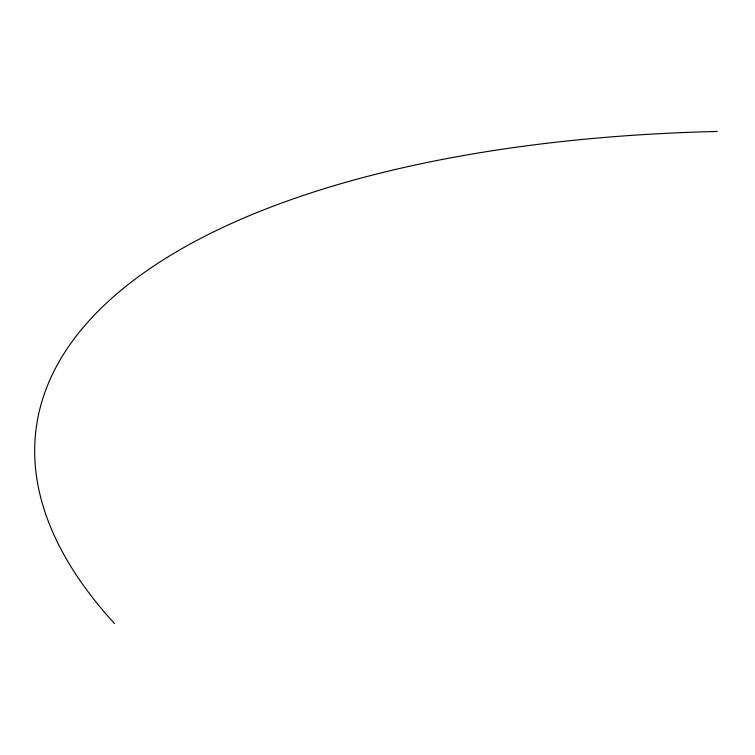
<?xml version="1.0" encoding="UTF-8"?>
<svg xmlns="http://www.w3.org/2000/svg" width="755" height="755" viewBox="0 0 755 755"><rect width="100%" height="100%" fill="white"/><g stroke="black" fill="none" stroke-linecap="round" stroke-linejoin="round"><path stroke-width="1.13" d="M114.496 623.536A981.944 410.427 7.6 0 1 717.25 131.464"/></g></svg>
